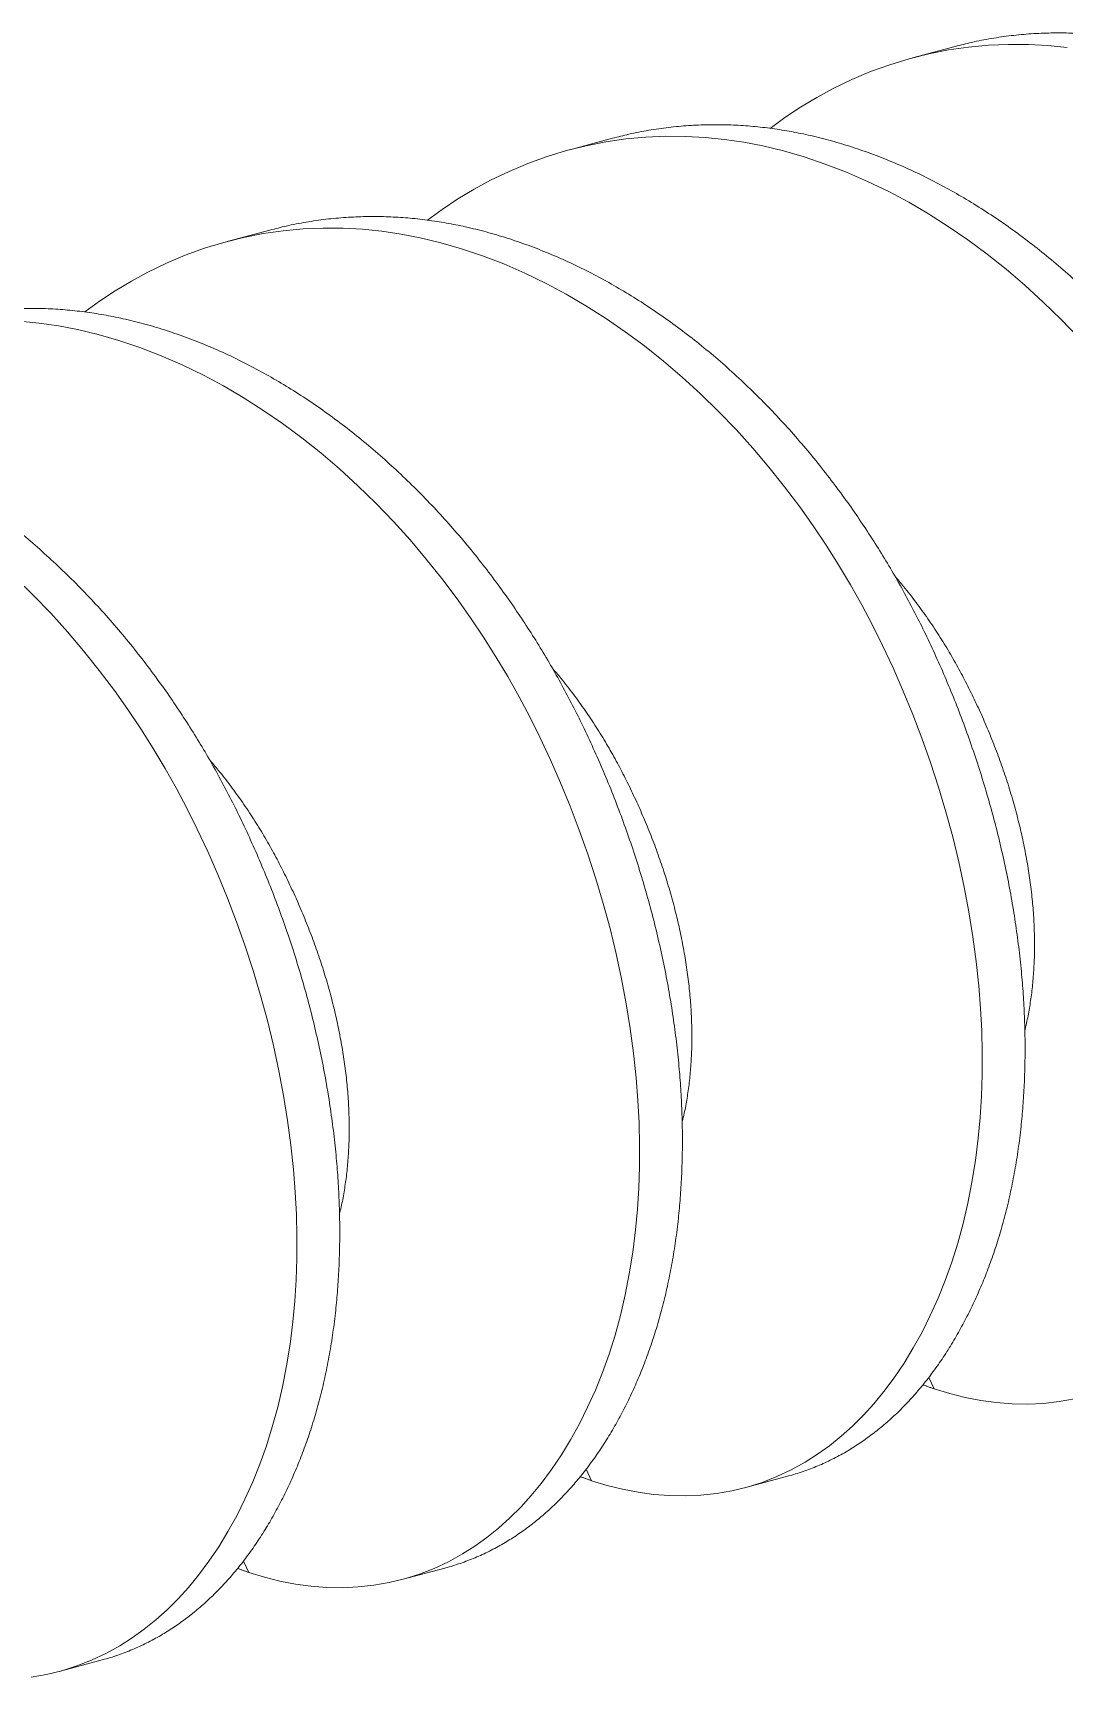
# Model space of a CAD drawing. Extents: x -23 to 190, y -172 to 85.
# Drawn here: x 40.1322 to 40.192, y 37.5091 to 37.6045 of the extents above; entities that cross this region are included whole.
import ezdxf

# ---------------------------------------------------------------- set-up
doc = ezdxf.new("R2010")
doc.units = 0
doc.header["$MEASUREMENT"] = 0
doc.layers.get('0').update_dxf_attribs({"linetype": 'CONTINUOUS'})
doc.layers.add('DIM', color=7, linetype='CONTINUOUS')

# ---------------------------------------------------------------- blocks, each defined once
blk = doc.blocks.new('GSFDG')
at = {"color": 7, "linetype": 'Continuous', "lineweight": 15}
for p, q in [((35.79874837256732, 41.13207765093158), (35.7937765280121, 41.13074563882708)), ((35.75897361612557, 41.12142155409555), (35.75400177157036, 41.12008954199104)), ((35.71919885968384, 41.1107654572595), (35.71422701512861, 41.109433445155)), ((35.79630844590212, 40.97627410693836), (35.79566987341705, 40.97761002247287)), ((35.75653368946038, 40.96561801010233), (35.7558951169753, 40.96695392563683)), ((35.77429071360461, 40.96480007923334), (35.77926255815983, 40.96613209133785)), ((35.71675893301864, 40.95496191326628), (35.71612036053356, 40.95629782880079)), ((35.73451595716287, 40.9541439823973), (35.73948780171808, 40.9554759945018)), ((35.69474120072113, 40.94348788556126), (35.69971304527634, 40.94481989766577))]:
    blk.add_line(p, q, dxfattribs=at)
at = {"color": 7, "linetype": 'Continuous', "lineweight": 15, "flags": 128}
for points in [[(35.77726268699185, 41.12256657199048), (35.77896121318942, 41.12380773762802), (35.78079126638104, 41.12502510963337), (35.78266568682551, 41.12615454536669), (35.78458099584442, 41.12719351590592), (35.78673070033396, 41.12822929729312), (35.78892039387223, 41.12915056839991), (35.79114483263527, 41.12995546201432), (35.79339863624769, 41.13064266535188), (35.79567633076614, 41.13121142574207), (35.79797239223095, 41.13166154973403), (35.80028129007092, 41.13199339574605), (35.80259752966521, 41.13220786051951), (35.80491569340359, 41.13230635976287), (35.80723047964094, 41.13229080348116), (35.80949565964062, 41.13216680235367), (35.81174790955599, 41.13193772768309)], [(35.7374879305501, 41.11191047515443), (35.73918645674767, 41.11315164079198), (35.7410165099393, 41.11436901279733), (35.74289093038377, 41.11549844853065), (35.74480623940268, 41.11653741906989), (35.74695594389222, 41.11757320045707), (35.74914563743049, 41.11849447156387), (35.75137007619352, 41.11929936517828), (35.75362387980594, 41.11998656851584), (35.7559015743244, 41.12055532890604), (35.7581976357892, 41.121005452898), (35.76050653362918, 41.12133729891001), (35.76282277322346, 41.12155176368347), (35.76514093696185, 41.12165026292683), (35.7674557231992, 41.12163470664512), (35.76972090319888, 41.12151070551764), (35.77197315311425, 41.12128163084705), (35.7742079682723, 41.12095050578264), (35.77642106768125, 41.12052068530873), (35.77881196304471, 41.11994464476877), (35.78122778990303, 41.11924744554697), (35.78366312243826, 41.11842739411382), (35.78611223563935, 41.11748336403424), (35.78856914133492, 41.11641483065348), (35.79102762946577, 41.11522189972966), (35.79334134614901, 41.11398387070549), (35.79564533765323, 41.11263710056112), (35.79793408856803, 41.11118329788399), (35.80020206590295, 41.10962470075384), (35.80244376209964, 41.10796406888607), (35.8046537385876, 41.10620466948516), (35.806826669177, 41.10435025691462), (35.80895738257109, 41.10240504642788), (35.81104090329092, 41.10037368233813), (35.81307249033422, 41.09826120112989)], [(35.81259465421778, 40.97510531949283), (35.8108079481422, 40.97479165743896), (35.80900176397162, 40.97459449397491), (35.80718053247332, 40.97451264734112), (35.80534866407072, 40.97454443199269), (35.80351051599251, 40.97468768490498), (35.80170321436142, 40.97493435670782), (35.79989791922344, 40.97528317550294), (35.79809844280656, 40.97573093262742), (35.79630844590212, 40.97627410693836), (35.79630844590212, 40.97627410693836)], [(35.69771317410836, 41.10125437831839), (35.69941170030594, 41.10249554395594), (35.70124175349756, 41.10371291596129), (35.70311617394202, 41.10484235169461), (35.70503148296093, 41.10588132223384), (35.70718118745047, 41.10691710362104), (35.70937088098874, 41.10783837472783), (35.71159531975178, 41.10864326834224), (35.71384912336421, 41.1093304716798), (35.71612681788265, 41.10989923206999), (35.71842287934746, 41.11034935606196), (35.72073177718743, 41.11068120207397), (35.72304801678172, 41.11089566684743), (35.72536618052011, 41.11099416609079), (35.72768096675745, 41.11097860980908), (35.72994614675714, 41.11085460868159), (35.7321983966725, 41.11062553401101), (35.73443321183056, 41.11029440894661), (35.73664631123951, 41.10986458847269), (35.73903720660297, 41.10928854793274), (35.74145303346129, 41.10859134871093), (35.74388836599651, 41.10777129727778), (35.74633747919761, 41.10682726719821), (35.74879438489319, 41.10575873381744), (35.75125287302403, 41.10456580289362), (35.75356658970726, 41.10332777386945), (35.75587058121148, 41.10198100372508), (35.75815933212628, 41.10052720104795), (35.76042730946121, 41.0989686039178), (35.76266900565789, 41.09730797205003), (35.76487898214586, 41.09554857264912), (35.76705191273526, 41.09369416007858), (35.76918262612934, 41.09174894959183), (35.77126614684917, 41.08971758550209), (35.77329773389248, 41.08760510429385), (35.77523816462006, 41.08545659999479), (35.77712023482096, 41.08324043684485), (35.7789403002996, 41.08096224681826), (35.78069504642942, 41.07862785673599), (35.78225847739564, 41.07642220453684), (35.78376132115675, 41.07417833591666), (35.7852017717483, 41.07190110893288), (35.78657829849691, 41.06959539203153), (35.78788964702305, 41.06726603366768), (35.78913483766668, 41.06491783327518), (35.79031316147561, 41.06255551389349), (35.79153741757676, 41.05993724712881), (35.79270823924013, 41.0572671043784), (35.79382429115004, 41.05454560403439), (35.79488162557525, 41.05177758346417), (35.79587643152954, 41.04896825328301), (35.7968050694136, 41.0461231723574), (35.79766410526651, 41.04324821763883), (35.79845034404989, 41.04034954905406), (35.79916086137737, 41.03743356979825), (35.79979303310649, 41.03450688249497), (35.80033543247529, 41.031628569714), (35.80079819569194, 41.02875293836934), (35.80117982055901, 41.02588653044571), (35.80147916423955, 41.02303588565377), (35.80168223632107, 41.02041696046966), (35.80181382081362, 41.01782216999292), (35.80187387048006, 41.01525647705702), (35.80186261520927, 41.01272470625852), (35.80178055830923, 41.01023151403523), (35.80162847021412, 41.0077813607063), (35.80140737973014, 41.00537848481845), (35.80108601256351, 41.00279468548391), (35.80068472635858, 41.00027786266061), (35.80020586437649, 40.99783254508854), (35.79965206129533, 40.99546282442319), (35.79902621388998, 40.99317233914543), (35.79833145002101, 40.9909642641724), (35.79757109649593, 40.98884130604058), (35.79674588994784, 40.98679267827595), (35.79585232431519, 40.98479882642591), (35.79489044292243, 40.98286520879984), (35.79387967309223, 40.98103047915367), (35.7928041657985, 40.97926506891055), (35.79166495880175, 40.97757433779131), (35.79046340145575, 40.9759634540307), (35.7892970880269, 40.97454783860941), (35.78808032608418, 40.97320856185423), (35.78681488831179, 40.97194908914161), (35.78550276097101, 40.97077262525803), (35.78414613445982, 40.96968208949262), (35.78274739172512, 40.96868009307487), (35.78130909464717, 40.96776891930649), (35.77968453973727, 40.96687383129557), (35.77801925538846, 40.96609305520633), (35.77631725621557, 40.96542812893205), (35.77458270874993, 40.96488004005496), (35.77281989777604, 40.96444922265678), (35.77103319170045, 40.96413556060293), (35.76922700752987, 40.96393839713886), (35.76740577603158, 40.96385655050508), (35.76557390762898, 40.96388833515665), (35.76373575955077, 40.96403158806893), (35.76192845791967, 40.96427825987178), (35.7601231627817, 40.96462707866691), (35.75832368636482, 40.96507483579138), (35.75653368946038, 40.96561801010233), (35.75653368946038, 40.96561801010233)], [(35.69017139031539, 41.10019851184556), (35.69242364023076, 41.09996943717498), (35.69465845538881, 41.09963831211056), (35.69687155479777, 41.09920849163665), (35.69926245016122, 41.09863245109669), (35.70167827701955, 41.09793525187489), (35.70411360955477, 41.09711520044174), (35.70656272275587, 41.09617117036216), (35.70901962845144, 41.09510263698139), (35.71147811658228, 41.09390970605759), (35.71379183326552, 41.09267167703341), (35.71609582476974, 41.09132490688904), (35.71838457568454, 41.08987110421191), (35.72065255301946, 41.08831250708176), (35.72289424921615, 41.08665187521399), (35.72510422570412, 41.08489247581308), (35.72727715629352, 41.08303806324254), (35.7294078696876, 41.08109285275579), (35.73149139040743, 41.07906148866606), (35.73352297745073, 41.07694900745781), (35.73546340817832, 41.07480050315876), (35.73734547837921, 41.07258434000882), (35.73916554385787, 41.07030614998222), (35.74092028998768, 41.06797175989995), (35.7424837209539, 41.0657661077008), (35.743986564715, 41.06352223908063), (35.74542701530655, 41.06124501209683), (35.74680354205516, 41.05893929519549), (35.74811489058131, 41.05660993683163), (35.74936008122494, 41.05426173643914), (35.75053840503386, 41.05189941705744), (35.75176266113501, 41.04928115029277), (35.75293348279838, 41.04661100754235), (35.75404953470829, 41.04388950719834), (35.75510686913351, 41.04112148662813), (35.75610167508779, 41.03831215644696), (35.75703031297186, 41.03546707552136), (35.75788934882476, 41.0325921208028), (35.75867558760815, 41.02969345221802), (35.75938610493563, 41.02677747296221), (35.76001827666474, 41.02385078565892), (35.76056067603355, 41.02097247287796), (35.7610234392502, 41.01809684153331), (35.76140506411727, 41.01523043360967), (35.76170440779781, 41.01237978881773), (35.76190747987933, 41.00976086363362), (35.76203906437188, 41.00716607315688), (35.76209911403832, 41.00460038022098), (35.76208785876752, 41.00206860942248), (35.76200580186748, 40.99957541719919), (35.76185371377237, 40.99712526387026), (35.7616326232884, 40.99472238798241), (35.76131125612176, 40.99213858864786), (35.76090996991685, 40.98962176582457), (35.76043110793475, 40.98717644825251), (35.75987730485359, 40.98480672758716), (35.75925145744824, 40.98251624230939), (35.75855669357927, 40.98030816733635), (35.75779634005418, 40.97818520920454), (35.75697113350609, 40.97613658143992), (35.75607756787345, 40.97414272958986), (35.75511568648069, 40.97220911196379), (35.75410491665049, 40.97037438231764), (35.75302940935676, 40.96860897207451), (35.75189020236, 40.96691824095527), (35.75068864501401, 40.96530735719467), (35.74952233158515, 40.96389174177337), (35.74830556964244, 40.96255246501819), (35.74704013187004, 40.96129299230557), (35.74572800452927, 40.96011652842199), (35.74437137801808, 40.95902599265658), (35.74297263528337, 40.95802399623883), (35.74153433820543, 40.95711282247046), (35.73990978329552, 40.95621773445953), (35.73824449894671, 40.95543695837029), (35.73654249977383, 40.95477203209602), (35.73480795230818, 40.95422394321893), (35.73304514133429, 40.95379312582075), (35.73125843525871, 40.95347946376688), (35.72945225108813, 40.95328230030282), (35.72763101958984, 40.95320045366904), (35.72579915118723, 40.95323223832061), (35.72396100310903, 40.9533754912329), (35.72215370147794, 40.95362216303574), (35.72034840633995, 40.95397098183086), (35.71854892992307, 40.95441873895534), (35.71675893301864, 40.95496191326628), (35.71675893301864, 40.95496191326628)], [(35.68963311324585, 41.07043675591976), (35.69171663396568, 41.06840539183001), (35.69374822100899, 41.06629291062177), (35.69568865173657, 41.06414440632271), (35.69757072193747, 41.06192824317277), (35.69939078741612, 41.05965005314619), (35.70114553354593, 41.05731566306391), (35.70270896451215, 41.05511001086477), (35.70421180827326, 41.05286614224458), (35.70565225886481, 41.0505889152608), (35.70702878561342, 41.04828319835945), (35.70834013413956, 41.0459538399956), (35.70958532478319, 41.0436056396031), (35.71076364859212, 41.0412433202214), (35.71198790469327, 41.03862505345673), (35.71315872635664, 41.03595491070632), (35.71427477826655, 41.03323341036231), (35.71533211269177, 41.03046538979209), (35.71632691864605, 41.02765605961093), (35.71725555653011, 41.02481097868532), (35.71811459238302, 41.02193602396675), (35.71890083116641, 41.01903735538198), (35.71961134849388, 41.01612137612617), (35.720243520223, 41.01319468882289), (35.7207859195918, 41.01031637604193), (35.72124868280846, 41.00744074469726), (35.72163030767553, 41.00457433677363), (35.72192965135606, 41.0017236919817), (35.72213272343758, 40.99910476679759), (35.72226430793013, 40.99650997632084), (35.72232435759658, 40.99394428338494), (35.72231310232578, 40.99141251258644), (35.72223104542574, 40.98891932036315), (35.72207895733063, 40.98646916703422), (35.72185786684665, 40.98406629114637), (35.72153649968002, 40.98148249181182), (35.7211352134751, 40.97896566898853), (35.72065635149301, 40.97652035141646), (35.72010254841184, 40.97415063075111), (35.71947670100649, 40.97186014547336), (35.71878193713752, 40.96965207050032), (35.71802158361244, 40.9675291123685), (35.71719637706435, 40.96548048460387), (35.7163028114317, 40.96348663275383), (35.71534093003894, 40.96155301512776), (35.71433016020875, 40.9597182854816), (35.71325465291501, 40.95795287523847), (35.71211544591826, 40.95626214411923), (35.71091388857226, 40.95465126035862), (35.70974757514341, 40.95323564493733), (35.7085308132007, 40.95189636818215), (35.7072653754283, 40.95063689546953), (35.70595324808752, 40.94946043158595), (35.70459662157634, 40.94836989582054), (35.70319787884163, 40.94736789940278), (35.70175958176368, 40.94645672563441), (35.70013502685379, 40.94556163762349), (35.69846974250498, 40.94478086153426), (35.69676774333208, 40.94411593525997), (35.69503319586644, 40.94356784638289), (35.69327038489256, 40.94313702898471), (35.69148367881697, 40.94282336693085)]]:
    blk.add_lwpolyline(points, dxfattribs=at)
at = {"color": 7, "linetype": 'Continuous', "lineweight": 15}
for points, knots in [([(35.79875046237455, 41.13206956220287), (35.79938154958735, 41.13223380897099), (35.80076730650232, 41.13259446608788), (35.80293747467996, 41.13301038617409), (35.80524572853564, 41.13334480026317), (35.80756215412488, 41.13355859420227), (35.80988029881948, 41.13365728524151), (35.81218150838301, 41.13364178084606), (35.81446062985026, 41.13351704548703), (35.81671288087648, 41.13328795097839), (35.81894800803627, 41.13295690263068), (35.82122685869385, 41.13251386118981), (35.8235662417112, 41.13194970153824), (35.82598241373454, 41.13125254503855), (35.82841775490392, 41.13043243251047), (35.83086694526069, 41.12948837377651), (35.83332388503974, 41.12841981066233), (35.83573516819261, 41.12724977530235), (35.83809521853813, 41.1259869450698), (35.84039921130461, 41.12464016753771), (35.84268795289481, 41.12318636474023), (35.84495591498722, 41.12162777330869), (35.84719759101996, 41.1199671527659), (35.84940754448309, 41.11820776938679), (35.85158045090104, 41.11635337650954), (35.85371114095333, 41.11440818778988), (35.85579464010908, 41.11237684677587), (35.8578141613436, 41.1102769151008), (35.85976637714668, 41.10811536667348), (35.86164844266102, 41.10589921526648), (35.86346850778983, 41.1036210337046), (35.86518009867601, 41.10134406261908), (35.86678572384405, 41.09907889186435), (35.86828858750368, 41.09683500329206), (35.86972906229982, 41.09455774889057), (35.87110561874233, 41.09225199275458), (35.87241700454538, 41.08992258563415), (35.87366222897262, 41.08757431715074), (35.87488091423491, 41.0851311681477), (35.87607222636217, 41.08257922525937), (35.87724397393561, 41.07990765917184), (35.8783599836866, 41.077186038775), (35.87941735716038, 41.07441795451894), (35.88041217034869, 41.07160856665266), (35.88134081584928, 41.06876344691898), (35.8821998525432, 41.06588846768945), (35.88298608894894, 41.06298978832858), (35.88369660108101, 41.06007381127112), (35.8843249866155, 41.05716463397232), (35.88487065034442, 41.05426898234158), (35.88533340758834, 41.05139337475192), (35.88571502712632, 41.04852699839064), (35.88600694670434, 41.04574704528149), (35.88621545479581, 41.04305801372216), (35.88634703941165, 41.04046324313085), (35.88640709019305, 41.03789756984953), (35.8863958372569, 41.03536581335742), (35.8863137836676, 41.03287263093186), (35.88616169892251, 41.03042247777901), (35.88593329736393, 41.02794009035858), (35.88562174253912, 41.02543512990038), (35.88522045959952, 41.02291827973779), (35.884741594299, 41.02047291665279), (35.88418779645536, 41.01810314256656), (35.88356190279183, 41.01581257354387), (35.8828672567262, 41.01360446358707), (35.88210460408791, 41.01147625796848), (35.88127433150616, 41.00941822606671), (35.88038101247214, 41.00742426117417), (35.87942479137722, 41.00550220665231), (35.87840796911211, 41.00365647024697), (35.8773324305922, 41.0018910337324), (35.87619320851419, 41.00020029166441), (35.87502165213161, 40.99862964226158), (35.8738243337537, 40.99717640356312), (35.87260756915856, 40.99583713086322), (35.87134213396515, 40.99457766559989), (35.87003001120837, 40.99340121372364), (35.8686733964422, 40.99231067812774), (35.86727465242635, 40.99130872889588), (35.86578845781861, 40.99036703901147), (35.86421294855017, 40.98949966732563), (35.86254832090799, 40.98871661093481), (35.8608439692694, 40.98806020391039), (35.85959626663984, 40.98764103127295), (35.85890812505953, 40.98747592189514), (35.85880998123609, 40.98745237373864)], [0, 0, 0, 0, 0.01044115533623086, 0.02292694720137666, 0.03535719159240803, 0.04772261551610151, 0.06001425007792602, 0.07222346636835512, 0.08412647147080546, 0.09593456214315488, 0.1076406852256209, 0.1192381993534239, 0.1317668922217575, 0.1444216298555527, 0.1571939859876613, 0.1700749780375219, 0.1830550944837165, 0.1961243283378378, 0.2085190743201359, 0.2209746415466678, 0.2334816368332635, 0.2460304204796495, 0.2586111500753978, 0.2712138267844778, 0.2838283435692679, 0.2964445347696948, 0.3090522264211959, 0.321641286677605, 0.3339777199769353, 0.3462771164538589, 0.3585302701937092, 0.3707281901044379, 0.381962100175524, 0.3931344865937372, 0.4042388731835695, 0.4152690376064247, 0.426219028890149, 0.437083182577053, 0.4478561334472623, 0.4596377024129296, 0.4715153329331125, 0.4835012781618835, 0.4955882487960376, 0.5077685249371856, 0.5200339784170416, 0.5323760993828089, 0.5447860270178293, 0.557254584192946, 0.5697723157644804, 0.5821050328643937, 0.5944664737507072, 0.6068471401979776, 0.6192374424487872, 0.6307064671372581, 0.6421678486951475, 0.6536139752979933, 0.665037297406942, 0.6764303581014212, 0.6877858224574814, 0.6990965056828099, 0.7114780430536679, 0.7237878777280241, 0.7360172975483449, 0.7481579551833553, 0.7602018970700098, 0.7721415881561613, 0.7839699323532577, 0.795763391208418, 0.8076672099887472, 0.8196776635436415, 0.8315703142024445, 0.843551292417492, 0.855612819729535, 0.8677467679300522, 0.8790354914726429, 0.8903721063147314, 0.9017495023387567, 0.9131604073665875, 0.9245974146611546, 0.9360530117914586, 0.9475196105818076, 0.9601363242720691, 0.9727469368363549, 0.9853413019644832, 0.9979093536664642, 1, 1, 1, 1]), ([(35.75897570593281, 41.12141346536683), (35.75960679314561, 41.12157771213495), (35.76099255006058, 41.12193836925184), (35.76316271823822, 41.12235428933805), (35.7654709720939, 41.12268870342713), (35.76778739768314, 41.12290249736623), (35.77010554237773, 41.12300118840547), (35.77240675194127, 41.12298568401002), (35.77468587340852, 41.12286094865099), (35.77693812443474, 41.12263185414236), (35.77917325159452, 41.12230080579464), (35.78145210225211, 41.12185776435377), (35.78379148526945, 41.1212936047022), (35.78620765729279, 41.12059644820251), (35.78864299846217, 41.11977633567443), (35.79109218881895, 41.11883227694047), (35.79354912859799, 41.11776371382629), (35.79596041175087, 41.11659367846631), (35.79832046209638, 41.11533084823376), (35.80062445486287, 41.11398407070166), (35.80291319645308, 41.11253026790419), (35.80518115854547, 41.11097167647264), (35.80742283457822, 41.10931105592987), (35.80963278804135, 41.10755167255075), (35.8118056944593, 41.1056972796735), (35.81393638451159, 41.10375209095384), (35.81601988366734, 41.10172074993983), (35.81803940490185, 41.09962081826477), (35.81999162070494, 41.09745926983744), (35.82187368621928, 41.09524311843044), (35.82369375134809, 41.09296493686856), (35.82540534223427, 41.09068796578305), (35.8270109674023, 41.08842279502831), (35.82851383106194, 41.08617890645603), (35.82995430585807, 41.08390165205453), (35.83133086230059, 41.08159589591854), (35.83264224810363, 41.07926648879811), (35.83388747253088, 41.0769182203147), (35.83510615779317, 41.07447507131166), (35.83629746992042, 41.07192312842332), (35.83746921749386, 41.06925156233579), (35.83858522724486, 41.06652994193896), (35.83964260071863, 41.0637618576829), (35.84063741390695, 41.06095246981662), (35.84156605940754, 41.05810735008294), (35.84242509610146, 41.05523237085342), (35.8432113325072, 41.05233369149254), (35.84392184463926, 41.04941771443508), (35.84455023017375, 41.04650853713628), (35.84509589390269, 41.04361288550553), (35.8455586511466, 41.04073727791588), (35.84594027068458, 41.0378709015546), (35.8462321902626, 41.03509094844545), (35.84644069835407, 41.03240191688612), (35.8465722829699, 41.02980714629481), (35.8466323337513, 41.02724147301349), (35.84662108081515, 41.02470971652138), (35.84653902722586, 41.02221653409581), (35.84638694248077, 41.01976638094297), (35.84615854092219, 41.01728399352255), (35.84584698609737, 41.01477903306434), (35.84544570315777, 41.01226218290174), (35.84496683785726, 41.00981681981676), (35.84441304001362, 41.00744704573052), (35.84378714635009, 41.00515647670783), (35.84309250028446, 41.00294836675103), (35.84232984764616, 41.00082016113245), (35.84149957506442, 40.99876212923067), (35.8406062560304, 40.99676816433812), (35.83965003493547, 40.99484610981627), (35.83863321267037, 40.99300037341094), (35.83755767415045, 40.99123493689636), (35.83641845207244, 40.98954419482838), (35.83524689568986, 40.98797354542555), (35.83404957731196, 40.98652030672708), (35.83283281271682, 40.98518103402718), (35.83156737752341, 40.98392156876385), (35.83025525476663, 40.9827451168876), (35.82889864000046, 40.98165458129171), (35.82749989598461, 40.98065263205984), (35.82601370137687, 40.97971094217543), (35.82443819210842, 40.97884357048959), (35.82277356446625, 40.97806051409877), (35.82106921282766, 40.97740410707436), (35.8198215101981, 40.97698493443691), (35.81913336861778, 40.9768198250591), (35.81903522479435, 40.9767962769026)], [0, 0, 0, 0, 0.01044115533623085, 0.02292694720137668, 0.03535719159240802, 0.0477226155161015, 0.060014250077926, 0.0722234663683551, 0.08412647147080542, 0.09593456214315485, 0.1076406852256209, 0.1192381993534239, 0.1317668922217575, 0.1444216298555527, 0.1571939859876612, 0.1700749780375219, 0.1830550944837165, 0.1961243283378378, 0.208519074320136, 0.2209746415466678, 0.2334816368332635, 0.2460304204796495, 0.2586111500753978, 0.2712138267844778, 0.2838283435692679, 0.2964445347696948, 0.3090522264211959, 0.3216412866776051, 0.3339777199769353, 0.3462771164538589, 0.3585302701937091, 0.3707281901044379, 0.3819621001755239, 0.3931344865937372, 0.4042388731835694, 0.4152690376064246, 0.4262190288901489, 0.437083182577053, 0.4478561334472622, 0.4596377024129294, 0.4715153329331124, 0.4835012781618834, 0.4955882487960375, 0.5077685249371856, 0.5200339784170415, 0.5323760993828088, 0.5447860270178292, 0.5572545841929459, 0.5697723157644803, 0.5821050328643937, 0.5944664737507072, 0.6068471401979775, 0.6192374424487872, 0.6307064671372582, 0.6421678486951475, 0.6536139752979933, 0.665037297406942, 0.6764303581014214, 0.6877858224574817, 0.69909650568281, 0.7114780430536681, 0.7237878777280243, 0.736017297548345, 0.7481579551833556, 0.7602018970700101, 0.7721415881561615, 0.7839699323532578, 0.7957633912084182, 0.8076672099887474, 0.8196776635436417, 0.8315703142024448, 0.8435512924174922, 0.8556128197295352, 0.8677467679300525, 0.8790354914726431, 0.8903721063147315, 0.901749502338757, 0.9131604073665877, 0.9245974146611549, 0.9360530117914587, 0.9475196105818077, 0.9601363242720691, 0.9727469368363549, 0.9853413019644832, 0.9979093536664642, 1, 1, 1, 1]), ([(35.71920094949106, 41.11075736853078), (35.71983203670386, 41.11092161529891), (35.72121779361883, 41.11128227241581), (35.72338796179648, 41.11169819250201), (35.72569621565216, 41.11203260659109), (35.72801264124139, 41.1122464005302), (35.73033078593599, 41.11234509156943), (35.73263199549952, 41.11232958717397), (35.73491111696677, 41.11220485181494), (35.73716336799299, 41.11197575730631), (35.73939849515278, 41.11164470895861), (35.74167734581037, 41.11120166751773), (35.74401672882771, 41.11063750786616), (35.74643290085105, 41.10994035136647), (35.74886824202044, 41.10912023883839), (35.75131743237721, 41.10817618010443), (35.75377437215626, 41.10710761699025), (35.75618565530912, 41.10593758163026), (35.75854570565464, 41.10467475139772), (35.76084969842113, 41.10332797386562), (35.76313844001133, 41.10187417106815), (35.76540640210374, 41.10031557963661), (35.76764807813647, 41.09865495909382), (35.7698580315996, 41.0968955757147), (35.77203093801755, 41.09504118283746), (35.77416162806984, 41.0930959941178), (35.77624512722559, 41.09106465310379), (35.77826464846011, 41.08896472142872), (35.7802168642632, 41.0868031730014), (35.78209892977753, 41.0845870215944), (35.78391899490634, 41.08230884003252), (35.78563058579253, 41.080031868947), (35.78723621096056, 41.07776669819227), (35.7887390746202, 41.07552280961998), (35.79017954941633, 41.07324555521848), (35.79155610585885, 41.0709397990825), (35.79286749166189, 41.06861039196207), (35.79411271608913, 41.06626212347866), (35.79533140135143, 41.06381897447562), (35.79652271347868, 41.06126703158728), (35.79769446105212, 41.05859546549976), (35.79881047080311, 41.05587384510292), (35.79986784427689, 41.05310576084686), (35.8008626574652, 41.05029637298058), (35.8017913029658, 41.0474512532469), (35.80265033965972, 41.04457627401737), (35.80343657606545, 41.0416775946565), (35.80414708819752, 41.03876161759904), (35.80477547373201, 41.03585244030025), (35.80532113746094, 41.03295678866949), (35.80578389470485, 41.03008118107984), (35.80616551424284, 41.02721480471856), (35.80645743382086, 41.02443485160941), (35.80666594191233, 41.02174582005009), (35.80679752652816, 41.01915104945878), (35.80685757730956, 41.01658537617745), (35.80684632437341, 41.01405361968534), (35.80676427078411, 41.01156043725977), (35.80661218603903, 41.00911028410693), (35.80638378448045, 41.0066278966865), (35.80607222965563, 41.0041229362283), (35.80567094671603, 41.00160608606571), (35.80519208141551, 40.99916072298071), (35.80463828357188, 40.99679094889449), (35.80401238990834, 40.99450037987179), (35.80331774384272, 40.99229226991499), (35.80255509120442, 40.9901640642964), (35.80172481862267, 40.98810603239463), (35.80083149958865, 40.98611206750208), (35.79987527849373, 40.98419001298023), (35.79885845622863, 40.9823442765749), (35.79778291770871, 40.98057884006032), (35.7966436956307, 40.97888809799234), (35.79547213924812, 40.9773174485895), (35.79427482087021, 40.97586420989104), (35.79305805627508, 40.97452493719114), (35.79179262108167, 40.97326547192781), (35.79048049832488, 40.97208902005156), (35.78912388355872, 40.97099848445566), (35.78772513954286, 40.9699965352238), (35.78623894493512, 40.96905484533939), (35.78466343566668, 40.96818747365355), (35.78299880802451, 40.96740441726273), (35.78129445638591, 40.96674801023832), (35.78004675375635, 40.96632883760087), (35.77935861217604, 40.96616372822306), (35.7792604683526, 40.96614018006656)], [0, 0, 0, 0, 0.01044115533623087, 0.02292694720137666, 0.03535719159240806, 0.0477226155161015, 0.06001425007792602, 0.07222346636835511, 0.08412647147080544, 0.09593456214315488, 0.1076406852256209, 0.1192381993534239, 0.1317668922217575, 0.1444216298555527, 0.1571939859876612, 0.1700749780375219, 0.1830550944837164, 0.1961243283378378, 0.2085190743201359, 0.2209746415466678, 0.2334816368332635, 0.2460304204796495, 0.2586111500753978, 0.2712138267844778, 0.2838283435692678, 0.2964445347696947, 0.3090522264211958, 0.321641286677605, 0.3339777199769353, 0.3462771164538589, 0.3585302701937091, 0.3707281901044379, 0.3819621001755239, 0.3931344865937371, 0.4042388731835694, 0.4152690376064245, 0.4262190288901488, 0.4370831825770529, 0.4478561334472622, 0.4596377024129294, 0.4715153329331123, 0.4835012781618834, 0.4955882487960374, 0.5077685249371854, 0.5200339784170414, 0.5323760993828087, 0.5447860270178291, 0.5572545841929458, 0.5697723157644802, 0.5821050328643936, 0.594466473750707, 0.6068471401979775, 0.6192374424487872, 0.630706467137258, 0.6421678486951474, 0.6536139752979931, 0.665037297406942, 0.6764303581014212, 0.6877858224574814, 0.6990965056828099, 0.711478043053668, 0.7237878777280244, 0.7360172975483451, 0.7481579551833555, 0.76020189707001, 0.7721415881561615, 0.7839699323532578, 0.7957633912084181, 0.8076672099887472, 0.8196776635436415, 0.8315703142024445, 0.843551292417492, 0.855612819729535, 0.8677467679300522, 0.8790354914726429, 0.8903721063147314, 0.9017495023387567, 0.9131604073665875, 0.9245974146611546, 0.9360530117914586, 0.9475196105818076, 0.9601363242720691, 0.9727469368363549, 0.9853413019644831, 0.9979093536664642, 1, 1, 1, 1]), ([(35.67942619304932, 41.10010127169475), (35.68005728026212, 41.10026551846287), (35.68144303717709, 41.10062617557976), (35.68361320535473, 41.10104209566597), (35.68592145921041, 41.10137650975505), (35.68823788479965, 41.10159030369415), (35.69055602949425, 41.10168899473339), (35.69285723905779, 41.10167349033794), (35.69513636052503, 41.10154875497891), (35.69738861155125, 41.10131966047027), (35.69962373871104, 41.10098861212256), (35.70190258936862, 41.10054557068169), (35.70424197238597, 41.09998141103012), (35.7066581444093, 41.09928425453043), (35.70909348557869, 41.09846414200236), (35.71154267593546, 41.09752008326839), (35.71399961571451, 41.09645152015421), (35.71641089886738, 41.09528148479423), (35.7187709492129, 41.09401865456169), (35.72107494197938, 41.09267187702959), (35.72336368356959, 41.09121807423212), (35.72563164566199, 41.08965948280057), (35.72787332169473, 41.08799886225778), (35.73008327515786, 41.08623947887867), (35.73225618157581, 41.08438508600142), (35.7343868716281, 41.08243989728177), (35.73647037078385, 41.08040855626775), (35.73848989201836, 41.07830862459269), (35.74044210782145, 41.07614707616536), (35.7423241733358, 41.07393092475836), (35.7441442384646, 41.07165274319648), (35.74585582935079, 41.06937577211097), (35.74746145451881, 41.06711060135623), (35.74896431817845, 41.06486671278395), (35.75040479297459, 41.06258945838245), (35.75178134941711, 41.06028370224646), (35.75309273522014, 41.05795429512603), (35.75433795964739, 41.05560602664262), (35.75555664490968, 41.05316287763958), (35.75674795703694, 41.05061093475124), (35.75791970461037, 41.04793936866372), (35.75903571436137, 41.04521774826688), (35.76009308783514, 41.04244966401082), (35.76108790102346, 41.03964027614454), (35.76201654652405, 41.03679515641086), (35.76287558321798, 41.03392017718134), (35.76366181962371, 41.03102149782045), (35.76437233175578, 41.028105520763), (35.76500071729026, 41.0251963434642), (35.7655463810192, 41.02230069183346), (35.76600913826311, 41.0194250842438), (35.76639075780109, 41.01655870788252), (35.76668267737912, 41.01377875477337), (35.76689118547058, 41.01108972321404), (35.76702277008641, 41.00849495262273), (35.76708282086781, 41.00592927934141), (35.76707156793167, 41.0033975228493), (35.76698951434237, 41.00090434042373), (35.76683742959728, 40.99845418727089), (35.7666090280387, 40.99597179985047), (35.76629747321388, 40.99346683939226), (35.76589619027428, 40.99094998922967), (35.76541732497377, 40.98850462614467), (35.76486352713013, 40.98613485205844), (35.7642376334666, 40.98384428303575), (35.76354298740097, 40.98163617307895), (35.76278033476267, 40.97950796746036), (35.76195006218093, 40.97744993555859), (35.76105674314691, 40.97545597066605), (35.76010052205199, 40.97353391614419), (35.75908369978688, 40.97168817973886), (35.75800816126696, 40.96992274322428), (35.75686893918895, 40.9682320011563), (35.75569738280637, 40.96666135175347), (35.75450006442848, 40.965208113055), (35.75328329983333, 40.9638688403551), (35.75201786463992, 40.96260937509177), (35.75070574188314, 40.96143292321553), (35.74934912711697, 40.96034238761963), (35.74795038310112, 40.95934043838776), (35.74646418849338, 40.95839874850336), (35.74488867922494, 40.95753137681751), (35.74322405158276, 40.95674832042669), (35.74151969994418, 40.95609191340228), (35.74027199731461, 40.95567274076483), (35.7395838557343, 40.95550763138702), (35.73948571191086, 40.95548408323052)], [0, 0, 0, 0, 0.01044115533623086, 0.02292694720137667, 0.03535719159240804, 0.0477226155161015, 0.060014250077926, 0.07222346636835508, 0.08412647147080539, 0.09593456214315485, 0.1076406852256209, 0.1192381993534239, 0.1317668922217574, 0.1444216298555527, 0.1571939859876612, 0.1700749780375219, 0.1830550944837164, 0.1961243283378378, 0.2085190743201359, 0.2209746415466678, 0.2334816368332634, 0.2460304204796495, 0.2586111500753978, 0.2712138267844778, 0.2838283435692678, 0.2964445347696948, 0.3090522264211958, 0.321641286677605, 0.3339777199769353, 0.3462771164538589, 0.3585302701937091, 0.3707281901044378, 0.3819621001755238, 0.3931344865937371, 0.4042388731835694, 0.4152690376064245, 0.4262190288901488, 0.4370831825770529, 0.4478561334472622, 0.4596377024129294, 0.4715153329331123, 0.4835012781618834, 0.4955882487960375, 0.5077685249371855, 0.5200339784170415, 0.5323760993828087, 0.5447860270178291, 0.5572545841929459, 0.5697723157644803, 0.5821050328643936, 0.5944664737507072, 0.6068471401979775, 0.6192374424487872, 0.6307064671372581, 0.6421678486951474, 0.6536139752979931, 0.665037297406942, 0.6764303581014213, 0.6877858224574815, 0.6990965056828099, 0.711478043053668, 0.7237878777280242, 0.7360172975483449, 0.7481579551833553, 0.7602018970700097, 0.7721415881561613, 0.7839699323532576, 0.7957633912084179, 0.8076672099887472, 0.8196776635436414, 0.8315703142024444, 0.8435512924174919, 0.8556128197295348, 0.8677467679300521, 0.8790354914726428, 0.8903721063147312, 0.9017495023387566, 0.9131604073665874, 0.9245974146611545, 0.9360530117914584, 0.9475196105818074, 0.960136324272069, 0.9727469368363548, 0.9853413019644831, 0.9979093536664642, 1, 1, 1, 1]), ([(35.63965143660757, 41.08944517485871), (35.64028252382037, 41.08960942162683), (35.64166828073535, 41.08997007874373), (35.64383844891299, 41.09038599882993), (35.64614670276867, 41.09072041291901), (35.6484631283579, 41.09093420685812), (35.6507812730525, 41.09103289789735), (35.65308248261604, 41.0910173935019), (35.65536160408328, 41.09089265814286), (35.65761385510951, 41.09066356363424), (35.6598489822693, 41.09033251528653), (35.66212783292688, 41.08988947384565), (35.66446721594422, 41.08932531419408), (35.66688338796757, 41.08862815769439), (35.66931872913695, 41.08780804516631), (35.67176791949372, 41.08686398643235), (35.67422485927277, 41.08579542331817), (35.67663614242564, 41.08462538795819), (35.67899619277115, 41.08336255772564), (35.68130018553764, 41.08201578019354), (35.68358892712784, 41.08056197739607), (35.68585688922025, 41.07900338596453), (35.68809856525299, 41.07734276542175), (35.69030851871612, 41.07558338204263), (35.69248142513407, 41.07372898916538), (35.69461211518636, 41.07178380044572), (35.6966956143421, 41.06975245943171), (35.69871513557662, 41.06765252775664), (35.70066735137971, 41.06549097932933), (35.70254941689405, 41.06327482792232), (35.70436948202286, 41.06099664636044), (35.70608107290904, 41.05871967527493), (35.70768669807707, 41.05645450452019), (35.70918956173671, 41.05421061594791), (35.71063003653285, 41.05193336154641), (35.71200659297536, 41.04962760541042), (35.7133179787784, 41.04729819828999), (35.71456320320565, 41.04494992980658), (35.71578188846794, 41.04250678080354), (35.71697320059519, 41.0399548379152), (35.71814494816863, 41.03728327182768), (35.71926095791963, 41.03456165143084), (35.7203183313934, 41.03179356717478), (35.72131314458171, 41.0289841793085), (35.72224179008231, 41.02613905957482), (35.72310082677623, 41.0232640803453), (35.72388706318196, 41.02036540098442), (35.72459757531404, 41.01744942392696), (35.72522596084852, 41.01454024662817), (35.72577162457745, 41.01164459499741), (35.72623438182136, 41.00876898740776), (35.72661600135935, 41.00590261104648), (35.72690792093737, 41.00312265793733), (35.72711642902884, 41.000433626378), (35.72724801364467, 40.9978388557867), (35.72730806442608, 40.99527318250537), (35.72729681148993, 40.99274142601326), (35.72721475790063, 40.99024824358769), (35.72706267315554, 40.98779809043485), (35.72683427159696, 40.98531570301442), (35.72652271677214, 40.98281074255623), (35.72612143383254, 40.98029389239363), (35.72564256853203, 40.97784852930863), (35.72508877068839, 40.9754787552224), (35.72446287702486, 40.97318818619971), (35.72376823095923, 40.97098007624291), (35.72300557832093, 40.96885187062432), (35.72217530573919, 40.96679383872255), (35.72128198670516, 40.96479987383), (35.72032576561024, 40.96287781930815), (35.71930894334514, 40.96103208290282), (35.71823340482522, 40.95926664638824), (35.71709418274721, 40.95757590432026), (35.71592262636463, 40.95600525491743), (35.71472530798673, 40.95455201621896), (35.71350854339159, 40.95321274351906), (35.71224310819818, 40.95195327825573), (35.71093098544139, 40.95077682637948), (35.70957437067523, 40.94968629078359), (35.70817562665938, 40.94868434155173), (35.70668943205163, 40.94774265166731), (35.70511392278319, 40.94687527998147), (35.70344929514102, 40.94609222359065), (35.70174494350243, 40.94543581656624), (35.70049724087287, 40.9450166439288), (35.69980909929255, 40.94485153455098), (35.69971095546911, 40.94482798639449)], [0, 0, 0, 0, 0.01044115533623088, 0.02292694720137668, 0.03535719159240808, 0.04772261551610154, 0.06001425007792605, 0.07222346636835514, 0.08412647147080547, 0.09593456214315495, 0.107640685225621, 0.119238199353424, 0.1317668922217576, 0.1444216298555528, 0.1571939859876613, 0.1700749780375221, 0.1830550944837166, 0.196124328337838, 0.2085190743201361, 0.220974641546668, 0.2334816368332636, 0.2460304204796496, 0.2586111500753979, 0.271213826784478, 0.2838283435692681, 0.296444534769695, 0.3090522264211961, 0.3216412866776052, 0.3339777199769355, 0.3462771164538591, 0.3585302701937093, 0.370728190104438, 0.381962100175524, 0.3931344865937372, 0.4042388731835695, 0.4152690376064247, 0.426219028890149, 0.4370831825770531, 0.4478561334472624, 0.4596377024129296, 0.4715153329331125, 0.4835012781618836, 0.4955882487960376, 0.5077685249371857, 0.5200339784170417, 0.532376099382809, 0.5447860270178294, 0.5572545841929462, 0.5697723157644805, 0.5821050328643939, 0.5944664737507074, 0.6068471401979777, 0.6192374424487874, 0.6307064671372583, 0.6421678486951478, 0.6536139752979935, 0.6650372974069422, 0.6764303581014215, 0.6877858224574818, 0.6990965056828102, 0.7114780430536682, 0.7237878777280246, 0.7360172975483452, 0.7481579551833556, 0.7602018970700101, 0.7721415881561615, 0.783969932353258, 0.7957633912084182, 0.8076672099887473, 0.8196776635436416, 0.8315703142024446, 0.843551292417492, 0.8556128197295351, 0.8677467679300523, 0.879035491472643, 0.8903721063147314, 0.901749502338757, 0.9131604073665877, 0.9245974146611547, 0.9360530117914587, 0.9475196105818077, 0.9601363242720691, 0.9727469368363549, 0.9853413019644832, 0.9979093536664642, 1, 1, 1, 1]), ([(35.79172281876916, 41.07062067894613), (35.79206686940893, 41.07021774371171), (35.79291593619959, 41.06922335833121), (35.79419612351991, 41.06756717540575), (35.79556496159307, 41.06567470929939), (35.79685250718592, 41.06374368119837), (35.79805924809808, 41.06178534208987), (35.79917808977758, 41.05981422674763), (35.80021868536458, 41.05782266411613), (35.80120244223016, 41.05580749531345), (35.80213492916998, 41.05374741764463), (35.80301849926223, 41.05163340484159), (35.80384674054228, 41.04947123779857), (35.80461355454548, 41.04726767885739), (35.80530914883462, 41.04504480716614), (35.80592966155595, 41.04281075443363), (35.80647172075128, 41.04057389831495), (35.80693250412147, 41.03834276718828), (35.80730950756966, 41.03612754360067), (35.80760134659536, 41.03393666987037), (35.80780728610765, 41.03177837246992), (35.80792725656555, 41.02965904766812), (35.80796157207818, 41.02758635872885), (35.80791168396575, 41.02557922870656), (35.80778031592747, 41.0236436084677), (35.80757341095909, 41.02178233521087), (35.80728480943122, 41.01999518787193), (35.80703108733557, 41.01869553654338), (35.80685041175478, 41.01801238056976), (35.80681548037268, 41.01788030083745)], [0, 0, 0, 0, 0.0265095729965905, 0.06542175907957888, 0.1040093998176111, 0.1422281717892179, 0.1800365799258236, 0.217396167336738, 0.2538381562507149, 0.2906864711581351, 0.327955641760431, 0.3656082764040074, 0.4043827689910536, 0.4434692851542766, 0.4828199056014915, 0.5223845426376833, 0.5621113150214738, 0.6019469608664957, 0.6418372805260757, 0.6816406241945324, 0.721389650555917, 0.761030511336938, 0.8005102859160502, 0.8397774195443984, 0.8780883337240909, 0.9161009575946204, 0.9537724381697619, 0.9910624744160788, 1, 1, 1, 1]), ([(35.75194806232742, 41.05996458211008), (35.75229211296719, 41.05956164687566), (35.75314117975785, 41.05856726149517), (35.75442136707817, 41.05691107856971), (35.75579020515133, 41.05501861246335), (35.75707775074417, 41.05308758436233), (35.75828449165634, 41.05112924525383), (35.75940333333583, 41.04915812991159), (35.76044392892284, 41.04716656728009), (35.76142768578841, 41.0451513984774), (35.76236017272824, 41.04309132080859), (35.76324374282049, 41.04097730800555), (35.76407198410054, 41.03881514096253), (35.76483879810374, 41.03661158202135), (35.76553439239288, 41.0343887103301), (35.76615490511421, 41.03215465759759), (35.76669696430954, 41.02991780147892), (35.76715774767973, 41.02768667035224), (35.76753475112792, 41.02547144676463), (35.76782659015362, 41.02328057303433), (35.76803252966591, 41.02112227563388), (35.7681525001238, 41.01900295083208), (35.76818681563644, 41.0169302618928), (35.768136927524, 41.01492313187052), (35.76800555948574, 41.01298751163166), (35.76779865451734, 41.01112623837483), (35.76751005298947, 41.0093390910359), (35.76725633089383, 41.00803943970735), (35.76707565531304, 41.00735628373372), (35.76704072393094, 41.0072242040014)], [0, 0, 0, 0, 0.02650957299659371, 0.06542175907958193, 0.1040093998176142, 0.1422281717892207, 0.1800365799258265, 0.2173961673367409, 0.2538381562507179, 0.2906864711581382, 0.3279556417604339, 0.3656082764040101, 0.4043827689910565, 0.4434692851542794, 0.482819905601494, 0.5223845426376861, 0.5621113150214764, 0.6019469608664983, 0.6418372805260784, 0.6816406241945349, 0.7213896505559196, 0.7610305113369407, 0.800510285916053, 0.8397774195444011, 0.8780883337240936, 0.9161009575946231, 0.9537724381697644, 0.991062474416081, 1, 1, 1, 1]), ([(35.71217330588568, 41.04930848527405), (35.71251735652545, 41.04890555003963), (35.7133664233161, 41.04791116465913), (35.71464661063642, 41.04625498173367), (35.71601544870958, 41.04436251562731), (35.71730299430243, 41.04243148752629), (35.7185097352146, 41.04047314841779), (35.71962857689409, 41.03850203307555), (35.7206691724811, 41.03651047044406), (35.72165292934667, 41.03449530164136), (35.72258541628649, 41.03243522397255), (35.72346898637874, 41.03032121116951), (35.72429722765879, 41.02815904412649), (35.72506404166199, 41.02595548518531), (35.72575963595114, 41.02373261349406), (35.72638014867247, 41.02149856076155), (35.72692220786779, 41.01926170464287), (35.72738299123798, 41.01703057351619), (35.72775999468617, 41.0148153499286), (35.72805183371187, 41.01262447619829), (35.72825777322416, 41.01046617879784), (35.72837774368206, 41.00834685399604), (35.7284120591947, 41.00627416505677), (35.72836217108226, 41.00426703503449), (35.72823080304399, 41.00233141479562), (35.7280238980756, 41.00047014153879), (35.72773529654773, 40.99868299419985), (35.72748157445209, 40.9973833428713), (35.72730089887129, 40.99670018689768), (35.7272659674892, 40.99656810716537)], [0, 0, 0, 0, 0.02650957299659368, 0.06542175907958182, 0.104009399817614, 0.1422281717892204, 0.1800365799258261, 0.2173961673367403, 0.253838156250717, 0.2906864711581371, 0.3279556417604328, 0.3656082764040089, 0.4043827689910551, 0.4434692851542779, 0.4828199056014925, 0.5223845426376842, 0.5621113150214746, 0.6019469608664964, 0.6418372805260762, 0.6816406241945326, 0.7213896505559171, 0.761030511336938, 0.8005102859160502, 0.8397774195443982, 0.8780883337240906, 0.9161009575946197, 0.9537724381697612, 0.9910624744160779, 1, 1, 1, 1])]:
    blk.add_open_spline(points, degree=3, knots=knots, dxfattribs=at)
for points in [[(35.79630844590212, 40.97627410693836), (35.79498710377562, 40.9767515325376)], [(35.75653368946038, 40.96561801010233), (35.75521234733387, 40.96609543570156)], [(35.71675893301864, 40.95496191326628), (35.71543759089213, 40.95543933886552)]]:
    blk.add_open_spline(points, degree=1, dxfattribs=at)

msp = doc.modelspace()

# ---------------------------------------------------------------- block references
at = {"layer": 'DIM', "xscale": 0.5, "yscale": 0.5, "zscale": 0.5}
msp.add_blockref('GSFDG', (22.28634349702099, 17.03765509798112), dxfattribs=at)

doc.saveas('drawing.dxf')
